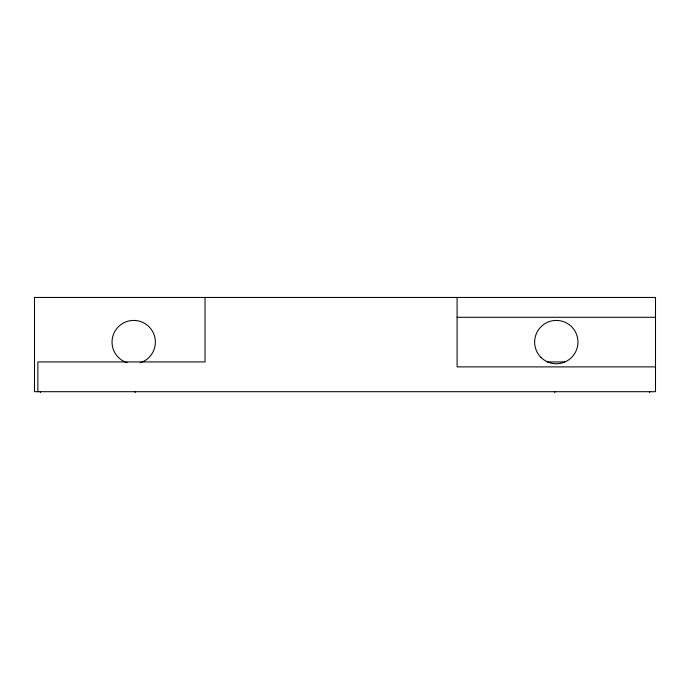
<?xml version="1.0" encoding="UTF-8"?>
<svg xmlns="http://www.w3.org/2000/svg" width="690" height="690" viewBox="0 0 690 690"><rect width="100%" height="100%" fill="white"/><g stroke="black" fill="none" stroke-linecap="round" stroke-linejoin="round"><path stroke-width="1.03" d="M457.091 317.288L655.5 317.288M547.118 361.931L564.817 361.931M655.5 366.89L457.091 366.89L457.091 297.45M649.626 391.696L649.626 392.55M554.812 391.696L554.812 392.55M205.025 297.45L205.025 361.931L37.881 361.931L37.881 391.696M135.188 391.696L135.188 392.55M40.374 391.696L40.374 392.55M127.193 362.759A21.666 21.666 0 0 1 116.136 329.406A21.666 21.666 0 0 1 151.274 329.406A21.666 21.666 0 0 1 140.217 362.759M655.5 297.45L34.5 297.45L34.5 391.696L655.5 391.696L655.5 297.45M540.977 357.411A21.666 21.666 0 0 0 577.22 347.7A21.666 21.666 0 0 0 550.689 321.161A21.666 21.666 0 0 0 540.977 357.411"/></g></svg>
